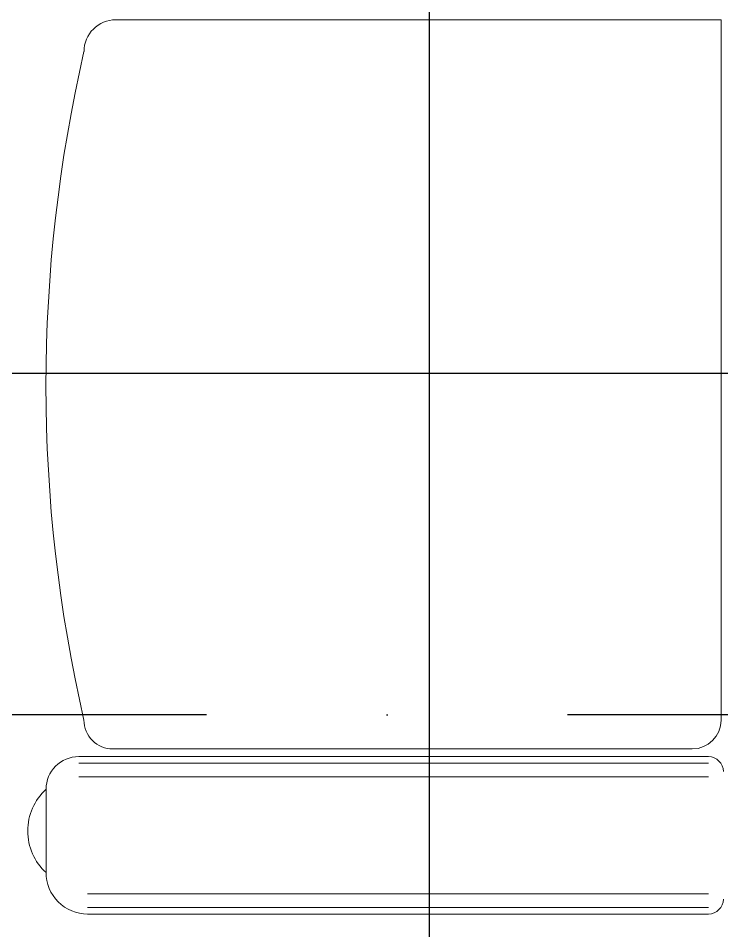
# Model space of a CAD drawing. Header units: inches. Extents: x -246178 to 57169, y -29325 to 19878.
# Drawn here: x 14638 to 15257, y 709 to 1512 of the extents above; entities that cross this region are included whole.
import ezdxf

# ---------------------------------------------------------------- set-up
doc = ezdxf.new("R2010")
doc.units = ezdxf.units.IN
doc.header["$LTSCALE"] = 25
doc.header["$MEASUREMENT"] = 0
doc.linetypes.add('DASHDOT', pattern=[25.4, 12.7, -6.35, 0, -6.35])
doc.layers.add('00-Ground Floor$0$False Ceiling', color=251, linetype='Continuous')
for name, color, linetype, lineweight in [('00-Ground Floor$0$LOADING', 253, 'Continuous', 5), ('E-LITE-CLNG-CNDT', 6, 'DASHDOT', 35), ('F-ALRM-CLNG-CNDT', 51, 'DASHDOT', 25)]:
    doc.layers.add(name, color=color, linetype=linetype, lineweight=lineweight)

# ---------------------------------------------------------------- blocks, each defined once
blk = doc.blocks.new('00-Ground Floor$0$GF21008-P')
at = {"layer": '00-Ground Floor$0$LOADING'}
for p, q in [((0.02235, -0.20585), (0.02235, -0.73852)), ((0.02235, -0.20585), (0.63897, -0.20585)), ((0.67107, -0.77123), (0.67107, -0.21699)), ((0.67698, -0.77123), (0.67698, -0.21699)), ((0.6888, -0.77123), (0.6888, -0.21699)), ((0.79197, -0.76339), (0.79197, -0.21699)), ((0.80379, -0.76339), (0.80379, -0.21699)), ((0.8097, -0.76339), (0.8097, -0.21699)), ((0.66431, -0.74126), (0.66431, -0.23119)), ((0.69984, -0.8), (0.77309, -0.8))]:
    blk.add_line(p, q, dxfattribs=at)
for centre, radius, start, end in [((0.63897, -0.23119), 0.02534, 0, 90), ((0.68432, -0.21699), 0.01325, 90, 180), ((0.79645, -0.21699), 0.01325, 0, 90), ((0.05042, -0.73852), 0.02807, 180, 270), ((0.63897, -0.74126), 0.02534, 270, 0), ((0.3447, 0.51055), 1.31061, 257.02456, 282.97544), ((0.77309, -0.76339), 0.03661, 270, 0), ((0.69984, -0.77123), 0.02877, 180, 270), ((0.73653, -0.7662), 0.04989, 222.64618, 317.35382)]:
    blk.add_arc(centre, radius, start, end, dxfattribs=at)
blk = doc.blocks.new('00-Ground Floor$0$A$Ce9e1c4c3')
at = {"layer": '00-Ground Floor$0$False Ceiling', "color": 254, "linetype": 'Continuous'}
for p, q in [((-85000, -847.43), (-85000, 2532.57)), ((-87636.7, 1200), (-84482.07, 1200))]:
    blk.add_line(p, q, dxfattribs=at)
blk = doc.blocks.new('00-Ground Floor')
at = {"layer": '00-Ground Floor$0$False Ceiling', "color": 254}
blk.add_blockref('00-Ground Floor$0$A$Ce9e1c4c3', (100000, 0), dxfattribs=at)
at = {"layer": '00-Ground Floor$0$LOADING', "xscale": 1000, "yscale": 1000, "zscale": 1000, "rotation": 269.9999999999998}
blk.add_blockref('00-Ground Floor$0$GF21008-P', (15462.5, 1533.49), dxfattribs=at)

msp = doc.modelspace()

# ---------------------------------------------------------------- linework, layer by layer
at = {"layer": 'F-ALRM-CLNG-CNDT', "elevation": 0}
msp.add_lwpolyline([(17067.74, 128.42), (16592.22, 128.42, -0.153344), (16549.34, 141.89), (15481.83, 885.82, 0.153344), (15438.94, 899.29), (14312.82, 899.29)], format="xyb", dxfattribs=at)

# ---------------------------------------------------------------- block references
at = {"layer": 'E-LITE-CLNG-CNDT'}
msp.add_blockref('00-Ground Floor', (0, 0), dxfattribs=at)

doc.saveas('drawing.dxf')
